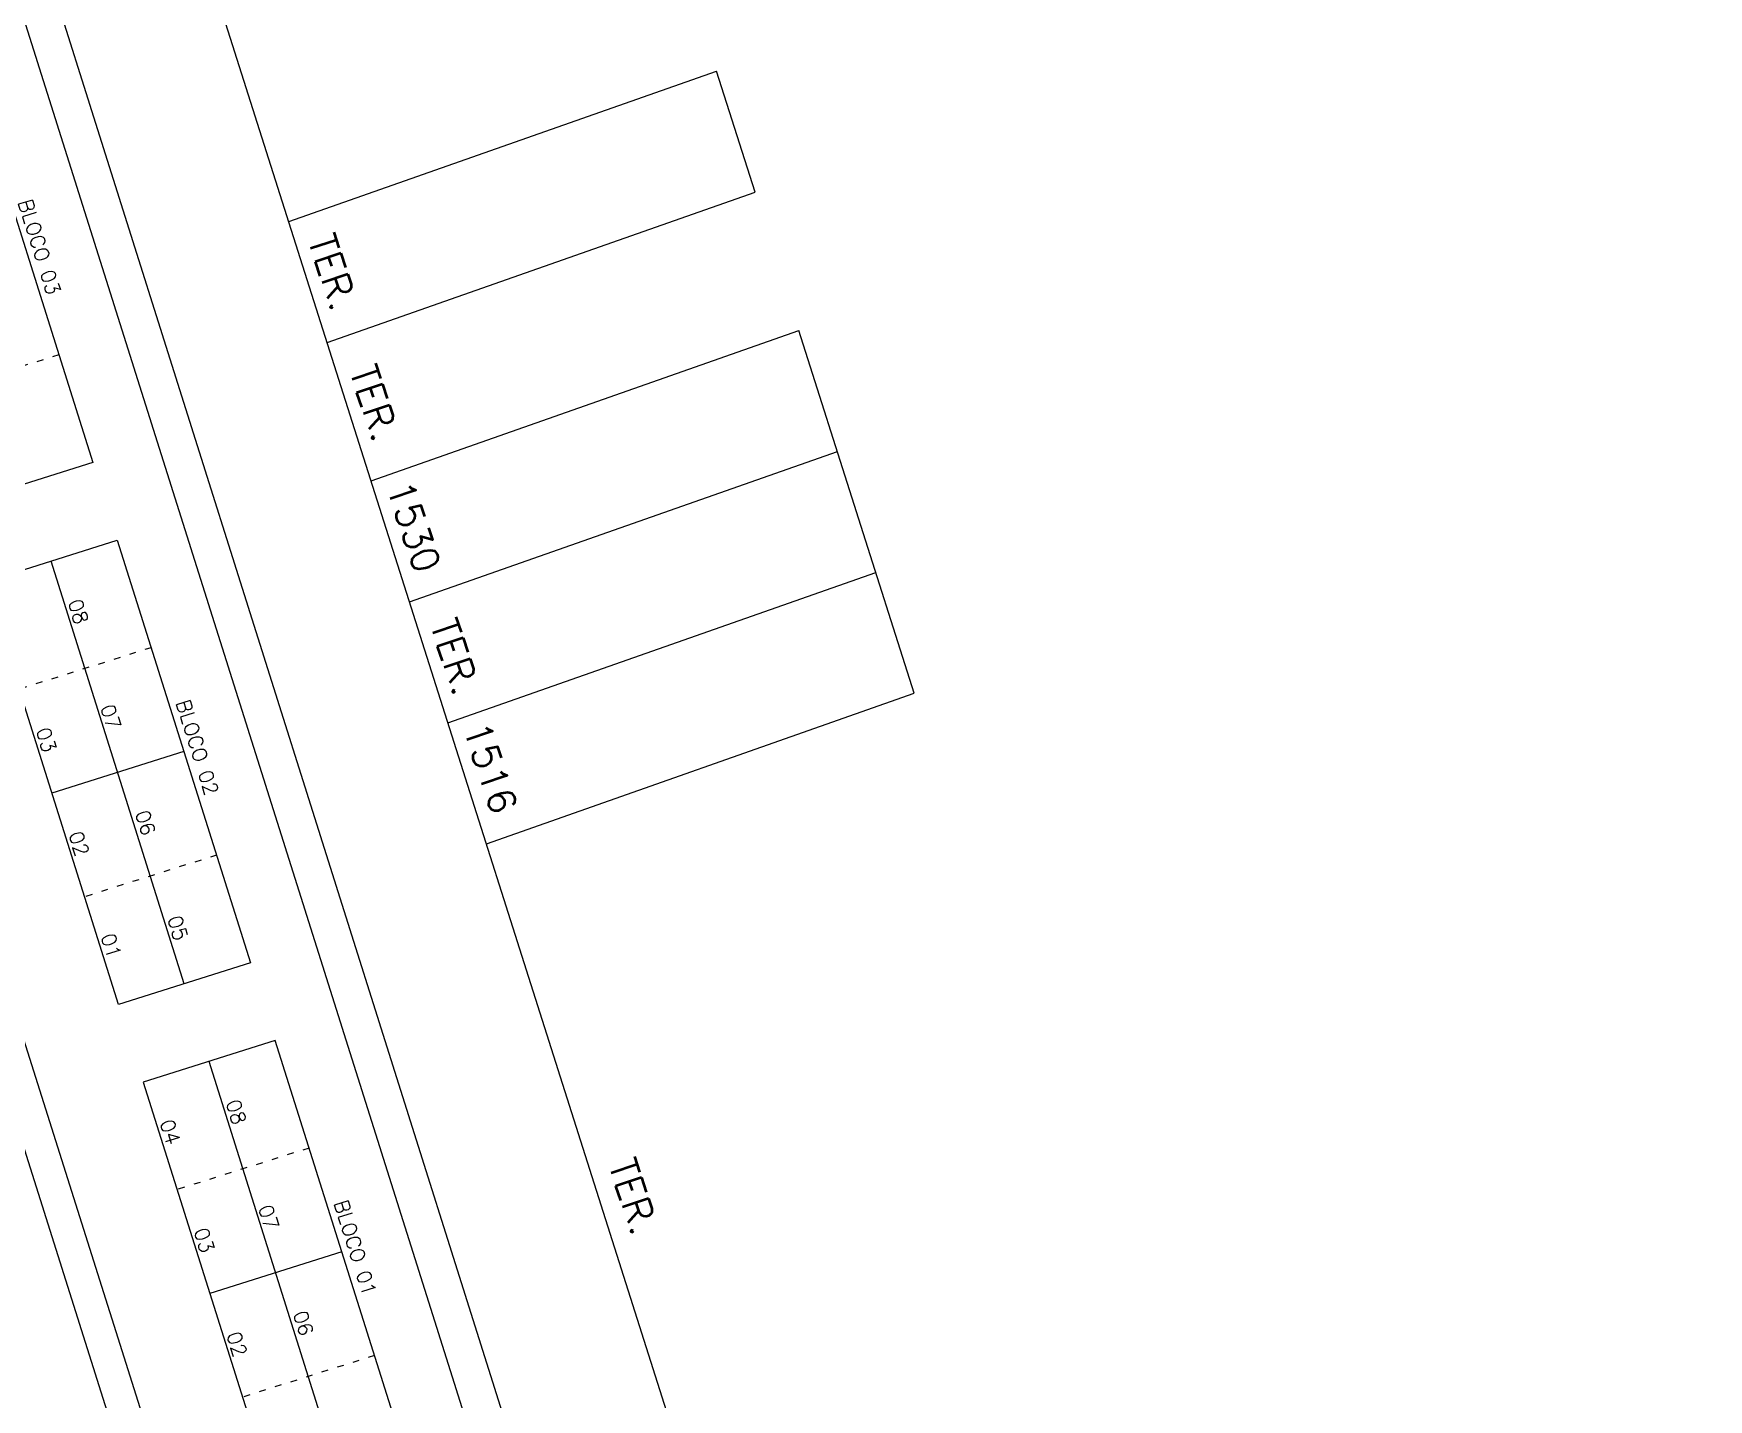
# Model space of a CAD drawing. Extents: x 714896 to 749292, y 8417558 to 8447149.
# Drawn here: x 739360.4 to 739452.7, y 8429384.3 to 8429459.6 of the extents above; entities that cross this region are included whole.
import ezdxf

# ---------------------------------------------------------------- set-up
doc = ezdxf.new("R2010")
doc.units = 0
doc.header["$MEASUREMENT"] = 0
doc.linetypes.add('ACAD_ISO03W100', pattern=[30, 12, -18])
for name, color, linetype in [('LOTE', 7, 'CONTINUOUS'), ('NUM-PORTA', 7, 'CONTINUOUS'), ('QUADRA', 6, 'CONTINUOUS'), ('REFERENCIA', 7, 'CONTINUOUS'), ('TEXTO', 7, 'CONTINUOUS')]:
    doc.layers.add(name, color=color, linetype=linetype)
doc.styles.add('ROMANS', font='ROMANS.SHX', dxfattribs={"height": 1.5})

msp = doc.modelspace()

# ---------------------------------------------------------------- linework, layer by layer
at = {"layer": 'LOTE', "color": 7, "elevation": 524.97}
for points in [[(739349.008, 8429456.969), (739356.289, 8429459.267), (739363.641, 8429435.964), (739356.36, 8429433.667)], [(739357.714, 8429429.375), (739364.995, 8429431.672), (739372.348, 8429408.37), (739365.066, 8429406.073)], [(739373.773, 8429378.478), (739381.054, 8429380.776), (739373.702, 8429404.078), (739366.42, 8429401.781)]]:
    msp.add_lwpolyline(points, close=True, dxfattribs=at)
at = {"layer": 'LOTE', "color": 7}
for points in [[(739374.449, 8429449.241), (739398.043, 8429457.54)], [(739400.163, 8429450.869), (739398.043, 8429457.54)], [(739376.568, 8429442.569), (739400.163, 8429450.869)], [(739378.99, 8429434.945), (739402.585, 8429443.244)], [(739408.942, 8429423.23), (739402.585, 8429443.244)], [(739381.109, 8429428.273), (739404.704, 8429436.573)], [(739383.228, 8429421.602), (739406.823, 8429429.901)], [(739385.348, 8429414.93), (739408.942, 8429423.23)]]:
    msp.add_lwpolyline(points, dxfattribs=at)
at = {"layer": 'LOTE', "color": 7, "linetype": 'ACAD_ISO03W100', "ltscale": 0.03, "elevation": 524.97}
for points in [[(739361.77, 8429441.896), (739354.487, 8429439.604)], [(739366.865, 8429425.746), (739359.582, 8429423.454)], [(739370.476, 8429414.302), (739363.193, 8429412.01)], [(739375.572, 8429398.151), (739368.289, 8429395.86)], [(739379.182, 8429386.708), (739371.899, 8429384.416)]]:
    msp.add_lwpolyline(points, dxfattribs=at)
at = {"layer": 'LOTE', "color": 7, "elevation": 524.97}
for points in [[(739368.69, 8429407.216), (739361.356, 8429430.524)], [(739368.671, 8429420.024), (739361.388, 8429417.732)], [(739377.397, 8429379.622), (739370.062, 8429402.93)], [(739377.377, 8429392.429), (739370.094, 8429390.138)]]:
    msp.add_lwpolyline(points, dxfattribs=at)
at = {"layer": 'QUADRA'}
msp.add_lwpolyline([(739452.74, 8429237.813), (739423.578, 8429300.705), (739410.625, 8429335.356), (739361.128, 8429491.176), (739377, 8429671.623), (739377, 8429699), (739377, 8429711), (739369, 8429712), (739359.996, 8429713.126), (739352.628, 8429720.198), (739301.648, 8429745.847), (739252.706, 8429769.936), (739231.924, 8429790.247), (739195.266, 8429886.44)], dxfattribs=at)
at = {"layer": 'QUADRA', "color": 6, "elevation": 524.97}
for points in [[(739358.939, 8429350.783), (739366.526, 8429367.306), (739367.912, 8429370.665), (739368.363, 8429372.865), (739368.471, 8429374.47), (739368.442, 8429375.534), (739368.29, 8429376.889), (739368.01, 8429378.218), (739367.685, 8429379.29), (739330.176, 8429498.044)], [(739350.601, 8429489.672), (739385.295, 8429379.713), (739398.627, 8429337.459), (739400.77, 8429331.618), (739402.063, 8429328.772), (739402.657, 8429327.125), (739403.113, 8429324.65), (739403.091, 8429322.218), (739402.719, 8429320.191), (739401.997, 8429318.172), (739401.035, 8429316.425), (739399.605, 8429314.614), (739398.077, 8429313.235), (739396.179, 8429312.024), (739394.071, 8429311.149), (739366.023, 8429302.299), (739364.697, 8429302.167), (739363.521, 8429302.528), (739362.604, 8429303.253), (739361.946, 8429304.421), (739352.428, 8429334.587)]]:
    msp.add_lwpolyline(points, dxfattribs=at)
at = {"layer": 'REFERENCIA', "color": 24, "elevation": 524.97}
msp.add_lwpolyline([(739363.911, 8429606.917), (739363.911, 8429606.917), (739352.671, 8429489.892), (739400.559, 8429338.117), (739402.663, 8429332.38), (739403.894, 8429329.576)], dxfattribs=at)
msp.add_lwpolyline([(739403.894, 8429329.576, -0.446658), (739394.673, 8429309.242), (739366.625, 8429300.392, -0.414214), (739360.352, 8429303.656), (739350.759, 8429334.06, -0.186129), (739350.983, 8429337.651), (739365.627, 8429369.543, 0.186129), (739366.166, 8429378.161), (739328.507, 8429497.517, 0.211758), (739322.07, 8429504.812), (739243.843, 8429540.732, -0.414214), (739241.385, 8429547.362), (739252.861, 8429572.354, -0.420136), (739259.491, 8429574.811), (739337.233, 8429539.114, 0.516733), (739354.188, 8429548.899), (739356.908, 8429577.91)], format="xyb", dxfattribs=at)

# ---------------------------------------------------------------- texts
at = {"layer": 'NUM-PORTA', "color": 7, "style": 'ROMANS'}
for s, p in [('1530', (739379.818, 8429434.631, -551.767)), ('1516', (739384.043, 8429421.332, -551.767))]:
    msp.add_text(s, height=1.5, rotation=288.49349, dxfattribs=at).set_placement(p)
at = {"layer": 'NUM-PORTA', "color": 6, "style": 'ROMANS'}
for s, p in [('08', (739362.265, 8429428.269, 485.69)), ('06', (739365.966, 8429416.623, 485.69)), ('08', (739370.972, 8429400.675, 485.69)), ('06', (739374.672, 8429389.029, 485.69))]:
    msp.add_text(s, height=0.8, rotation=287.32327, dxfattribs=at).set_placement(p)
at = {"layer": 'NUM-PORTA', "color": 5, "style": 'ROMANS'}
for s, p in [('07', (739364.05, 8429422.463, 466.603)), ('05', (739367.75, 8429410.817, 466.603)), ('07', (739372.756, 8429394.869, 466.603))]:
    msp.add_text(s, height=0.8, rotation=287.32327, dxfattribs=at).set_placement(p)
at = {"layer": 'NUM-PORTA', "color": 2, "style": 'ROMANS'}
for s, p in [('03', (739360.499, 8429421.193, 485.69)), ('01', (739364.072, 8429409.837, 485.69)), ('03', (739369.205, 8429393.599, 485.69))]:
    msp.add_text(s, height=0.8, rotation=287.32327, dxfattribs=at).set_placement(p)
at = {"layer": 'NUM-PORTA', "color": 3, "style": 'ROMANS'}
for s, p in [('02', (739362.3, 8429415.469, 485.69)), ('04', (739367.326, 8429399.571, 485.69)), ('02', (739371.006, 8429387.875, 485.69))]:
    msp.add_text(s, height=0.8, rotation=287.32327, dxfattribs=at).set_placement(p)
at = {"layer": 'TEXTO', "style": 'ROMANS'}
for s, p in [('BLOCO 03', (739359.513, 8429450.327, 485.69)), ('BLOCO 02', (739368.22, 8429422.733, 485.69)), ('BLOCO 01', (739376.926, 8429395.139, 485.69))]:
    msp.add_text(s, height=0.8, rotation=287.32327, dxfattribs=at).set_placement(p)
at = {"layer": 'TEXTO', "color": 7, "style": 'ROMANS'}
for p in [(739375.495, 8429448.24, -551.767), (739377.788, 8429441.021, -551.767), (739382.232, 8429427.033, -551.767), (739392.07, 8429397.263, -551.767)]:
    msp.add_text('TER.', height=1.5, rotation=288.49349, dxfattribs=at).set_placement(p)

doc.saveas('drawing.dxf')
